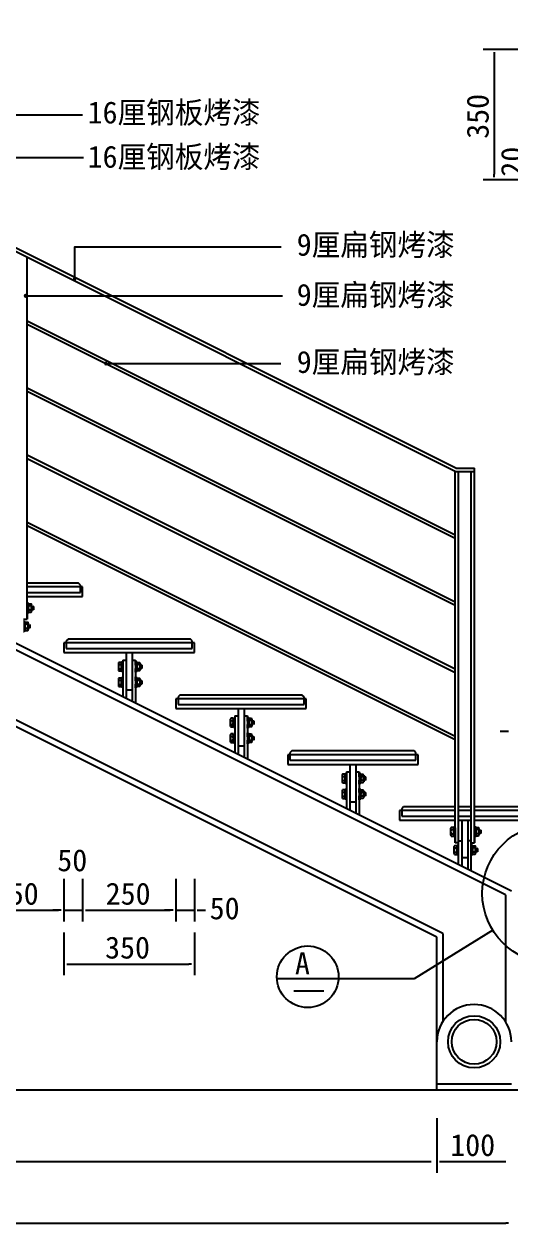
# Model space of a CAD drawing. Header units: metres. Extents: x 14945 to 17595, y 15171 to 18685.
# Drawn here: x 15991 to 16643, y 16934 to 18542 of the extents above; entities that cross this region are included whole.
import ezdxf

# ---------------------------------------------------------------- set-up
doc = ezdxf.new("R2010")
doc.units = ezdxf.units.M
for name, color, linetype in [('2', 2, 'Continuous'), ('3', 3, 'Continuous'), ('4', 4, 'Continuous'), ('7', 7, 'Continuous'), ('DIM', 3, 'Continuous'), ('TEXT', 3, 'Continuous')]:
    doc.layers.add(name, color=color, linetype=linetype)

# ---------------------------------------------------------------- blocks, each defined once
blk = doc.blocks.new('_DOT')
at = {"color": 0, "linetype": 'ByBlock'}
blk.add_line((-0.5, 0), (-1, 0), dxfattribs=at)
blk = doc.blocks.new('DOT')
at = {"color": 0, "linetype": 'ByBlock'}
blk.add_line((-0.35, 0), (-1, 0), dxfattribs=at)
blk.add_lwpolyline([(-0.17, 0, 1), (0.17, 0, 1)], format="xyb", close=True, dxfattribs=at)

msp = doc.modelspace()

# ---------------------------------------------------------------- linework, layer by layer
at = {"layer": '2'}
msp.add_line((17594.84, 17112.14), (15172.73, 17112.14), dxfattribs=at)
at = {"layer": '3'}
for p, q in [((16066.84, 17779.64), (16066.84, 17787.14)), ((15995.34, 17779.64), (16066.84, 17779.64)), ((15995.34, 17760.83), (15995.34, 17766.25)), ((15995.34, 17766.25), (15996.22, 17766.25)), ((15995.34, 17751.37), (15995.34, 17756.42)), ((15996.22, 17766.25), (15996.22, 17763.75)), ((15996.22, 17763.75), (15996.22, 17753.87)), ((15996.22, 17763.75), (15997.09, 17763.75)), ((15997.09, 17753.87), (15996.22, 17753.87)), ((15996.22, 17753.87), (15996.22, 17751.37)), ((15997.09, 17763.75), (15997.09, 17763.03)), ((15997.09, 17754.59), (15997.09, 17763.03)), ((15997.09, 17754.59), (15997.09, 17753.87)), ((16000.84, 17761.69), (15997.59, 17761.69)), ((16000.84, 17755.92), (15997.59, 17755.92)), ((15997.68, 17764.58), (16000.76, 17764.58)), ((16001.34, 17763.15), (16001.34, 17761.31)), ((16001.34, 17761.31), (16001.34, 17756.5)), ((16001.34, 17761.31), (16001.76, 17756.31)), ((16001.34, 17761.31), (16002.22, 17760.91)), ((16001.76, 17756.31), (16001.34, 17756.5)), ((16001.34, 17756.5), (16001.34, 17754.46)), ((16002.55, 17756.7), (16001.76, 17756.31)), ((16002.22, 17760.91), (16003.01, 17761.31)), ((16002.55, 17756.7), (16002.22, 17760.91)), ((16003.43, 17756.31), (16002.55, 17756.7)), ((16003.01, 17761.31), (16003.43, 17756.31)), ((16003.01, 17761.31), (16003.84, 17760.93)), ((16003.84, 17756.52), (16003.43, 17756.31)), ((16003.84, 17760.93), (16003.84, 17756.52)), ((15990.84, 17741.65), (15991.72, 17741.65)), ((15991.72, 17741.65), (15991.72, 17739.15)), ((15991.72, 17739.15), (15991.72, 17729.27)), ((15991.72, 17739.15), (15992.59, 17739.15)), ((15992.59, 17739.15), (15992.59, 17738.43)), ((15992.59, 17729.99), (15992.59, 17738.43)), ((15996.34, 17737.1), (15993.09, 17737.1)), ((15993.18, 17739.99), (15996.26, 17739.99)), ((15996.22, 17751.37), (15995.34, 17751.37)), ((15996.84, 17738.56), (15996.84, 17736.72)), ((16000.76, 17753.03), (15997.68, 17753.03)), ((15991.72, 17726.77), (15990.84, 17726.77)), ((15992.59, 17729.27), (15991.72, 17729.27)), ((15991.72, 17729.27), (15991.72, 17726.77)), ((15992.59, 17729.99), (15992.59, 17729.27)), ((15996.34, 17731.33), (15993.09, 17731.33)), ((15996.26, 17728.44), (15993.18, 17728.44)), ((15996.84, 17736.72), (15997.26, 17731.72)), ((15996.84, 17736.72), (15996.84, 17731.91)), ((15996.84, 17736.72), (15997.72, 17736.32)), ((15997.26, 17731.72), (15996.84, 17731.91)), ((15996.84, 17731.91), (15996.84, 17729.87)), ((15998.05, 17732.11), (15997.26, 17731.72)), ((15997.72, 17736.32), (15998.51, 17736.72)), ((15998.05, 17732.11), (15997.72, 17736.32)), ((15998.93, 17731.72), (15998.05, 17732.11)), ((15998.51, 17736.72), (15998.93, 17731.72)), ((15998.51, 17736.72), (15999.34, 17736.34)), ((15999.34, 17731.92), (15998.93, 17731.72)), ((15999.34, 17736.34), (15999.34, 17731.92)), ((16047.84, 17712.14), (16047.84, 17704.64)), ((16216.84, 17704.64), (16216.84, 17712.14)), ((16047.84, 17704.64), (16216.84, 17704.64)), ((16117.84, 17684.64), (16117.84, 17684.64)), ((16117.84, 17684.64), (16117.84, 17675.89)), ((16118.34, 17683.12), (16121.59, 17683.12)), ((16118.34, 17677.35), (16121.59, 17677.35)), ((16121.51, 17686.01), (16118.43, 17686.01)), ((16118.43, 17674.46), (16121.51, 17674.46)), ((16122.97, 17685.17), (16122.09, 17685.17)), ((16122.09, 17685.17), (16122.09, 17684.45)), ((16122.09, 17676.01), (16122.09, 17684.45)), ((16122.09, 17676.01), (16122.09, 17675.29)), ((16122.09, 17675.29), (16122.97, 17675.29)), ((16123.84, 17687.67), (16122.97, 17687.67)), ((16122.97, 17687.67), (16122.97, 17685.17)), ((16122.97, 17685.17), (16122.97, 17675.29)), ((16122.97, 17675.29), (16122.97, 17672.79)), ((16122.97, 17672.79), (16123.84, 17672.79)), ((16123.84, 17682.26), (16123.84, 17687.67)), ((16123.84, 17672.79), (16123.84, 17677.85)), ((16140.84, 17682.26), (16140.84, 17687.67)), ((16140.84, 17687.67), (16141.72, 17687.67)), ((16140.84, 17672.79), (16140.84, 17677.85)), ((16141.72, 17672.79), (16140.84, 17672.79)), ((16141.72, 17687.67), (16141.72, 17685.17)), ((16141.72, 17685.17), (16141.72, 17675.29)), ((16141.72, 17685.17), (16142.59, 17685.17)), ((16142.59, 17675.29), (16141.72, 17675.29)), ((16141.72, 17675.29), (16141.72, 17672.79)), ((16142.59, 17685.17), (16142.59, 17684.45)), ((16142.59, 17676.01), (16142.59, 17684.45)), ((16142.59, 17676.01), (16142.59, 17675.29)), ((16146.34, 17683.12), (16143.09, 17683.12)), ((16146.34, 17677.35), (16143.09, 17677.35)), ((16143.18, 17686.01), (16146.26, 17686.01)), ((16146.26, 17674.46), (16143.18, 17674.46)), ((16146.84, 17684.58), (16146.84, 17682.74)), ((16146.84, 17682.74), (16146.84, 17677.93)), ((16146.84, 17682.74), (16147.26, 17677.74)), ((16146.84, 17682.74), (16147.72, 17682.34)), ((16147.26, 17677.74), (16146.84, 17677.93)), ((16146.84, 17677.93), (16146.84, 17675.89)), ((16148.05, 17678.13), (16147.26, 17677.74)), ((16147.72, 17682.34), (16148.51, 17682.74)), ((16148.05, 17678.13), (16147.72, 17682.34)), ((16148.93, 17677.74), (16148.05, 17678.13)), ((16148.51, 17682.74), (16148.93, 17677.74)), ((16148.51, 17682.74), (16149.34, 17682.36)), ((16149.34, 17677.94), (16148.93, 17677.74)), ((16149.34, 17682.36), (16149.34, 17677.94)), ((16117.84, 17663.56), (16117.84, 17656.91)), ((16117.84, 17656.91), (16117.84, 17656.91)), ((16117.84, 17656.91), (16117.84, 17654.87)), ((16118.34, 17662.1), (16121.59, 17662.1)), ((16121.51, 17664.99), (16118.43, 17664.99)), ((16122.97, 17664.15), (16122.09, 17664.15)), ((16122.09, 17664.15), (16122.09, 17663.43)), ((16122.09, 17654.99), (16122.09, 17663.43)), ((16123.84, 17666.65), (16122.97, 17666.65)), ((16122.97, 17666.65), (16122.97, 17664.15)), ((16122.97, 17664.15), (16122.97, 17654.27)), ((16123.84, 17661.24), (16123.84, 17666.65)), ((16123.84, 17651.77), (16123.84, 17656.83)), ((16140.84, 17661.24), (16140.84, 17666.65)), ((16140.84, 17666.65), (16141.72, 17666.65)), ((16140.84, 17651.77), (16140.84, 17656.83)), ((16141.72, 17666.65), (16141.72, 17664.15)), ((16141.72, 17664.15), (16141.72, 17654.27)), ((16141.72, 17664.15), (16142.59, 17664.15)), ((16142.59, 17664.15), (16142.59, 17663.43)), ((16142.59, 17654.99), (16142.59, 17663.43)), ((16146.34, 17662.1), (16143.09, 17662.1)), ((16143.18, 17664.99), (16146.26, 17664.99)), ((16146.84, 17663.56), (16146.84, 17661.72)), ((16146.84, 17661.72), (16146.84, 17656.91)), ((16146.84, 17661.72), (16147.26, 17656.72)), ((16146.84, 17661.72), (16147.72, 17661.32)), ((16147.26, 17656.72), (16146.84, 17656.91)), ((16146.84, 17656.91), (16146.84, 17654.87)), ((16148.05, 17657.11), (16147.26, 17656.72)), ((16147.72, 17661.32), (16148.51, 17661.72)), ((16148.05, 17657.11), (16147.72, 17661.32)), ((16148.93, 17656.72), (16148.05, 17657.11)), ((16148.51, 17661.72), (16148.93, 17656.72)), ((16148.51, 17661.72), (16149.34, 17661.34)), ((16149.34, 17656.92), (16148.93, 17656.72)), ((16149.34, 17661.34), (16149.34, 17656.92)), ((16118.34, 17656.33), (16121.59, 17656.33)), ((16118.43, 17653.44), (16121.51, 17653.44)), ((16122.09, 17654.99), (16122.09, 17654.27)), ((16122.09, 17654.27), (16122.97, 17654.27)), ((16122.97, 17654.27), (16122.97, 17651.77)), ((16122.97, 17651.77), (16123.84, 17651.77)), ((16141.72, 17651.77), (16140.84, 17651.77)), ((16142.59, 17654.27), (16141.72, 17654.27)), ((16141.72, 17654.27), (16141.72, 17651.77)), ((16142.59, 17654.99), (16142.59, 17654.27)), ((16146.34, 17656.33), (16143.09, 17656.33)), ((16146.26, 17653.44), (16143.18, 17653.44)), ((16197.84, 17637.14), (16197.84, 17629.64)), ((16197.84, 17629.64), (16366.84, 17629.64)), ((16366.84, 17629.64), (16366.84, 17637.14)), ((16267.84, 17609.64), (16267.84, 17609.64)), ((16267.84, 17609.64), (16267.84, 17600.89)), ((16271.51, 17611.01), (16268.43, 17611.01)), ((16272.97, 17610.17), (16272.09, 17610.17)), ((16272.09, 17610.17), (16272.09, 17609.45)), ((16272.09, 17601.01), (16272.09, 17609.45)), ((16273.84, 17612.67), (16272.97, 17612.67)), ((16272.97, 17612.67), (16272.97, 17610.17)), ((16272.97, 17610.17), (16272.97, 17600.29)), ((16273.84, 17607.26), (16273.84, 17612.67)), ((16290.84, 17607.26), (16290.84, 17612.67)), ((16290.84, 17612.67), (16291.72, 17612.67)), ((16291.72, 17612.67), (16291.72, 17610.17)), ((16291.72, 17610.17), (16291.72, 17600.29)), ((16291.72, 17610.17), (16292.59, 17610.17)), ((16292.59, 17610.17), (16292.59, 17609.45)), ((16292.59, 17601.01), (16292.59, 17609.45)), ((16293.18, 17611.01), (16296.26, 17611.01)), ((16296.84, 17609.58), (16296.84, 17607.74)), ((16268.34, 17608.12), (16271.59, 17608.12)), ((16268.34, 17602.35), (16271.59, 17602.35)), ((16268.43, 17599.46), (16271.51, 17599.46)), ((16272.09, 17601.01), (16272.09, 17600.29)), ((16272.09, 17600.29), (16272.97, 17600.29)), ((16272.97, 17600.29), (16272.97, 17597.79)), ((16272.97, 17597.79), (16273.84, 17597.79)), ((16273.84, 17597.79), (16273.84, 17602.85)), ((16290.84, 17597.79), (16290.84, 17602.85)), ((16291.72, 17597.79), (16290.84, 17597.79)), ((16292.59, 17600.29), (16291.72, 17600.29)), ((16291.72, 17600.29), (16291.72, 17597.79)), ((16292.59, 17601.01), (16292.59, 17600.29)), ((16296.34, 17608.12), (16293.09, 17608.12)), ((16296.34, 17602.35), (16293.09, 17602.35)), ((16296.26, 17599.46), (16293.18, 17599.46)), ((16296.84, 17607.74), (16296.84, 17602.93)), ((16296.84, 17607.74), (16297.26, 17602.74)), ((16296.84, 17607.74), (16297.72, 17607.34)), ((16297.26, 17602.74), (16296.84, 17602.93)), ((16296.84, 17602.93), (16296.84, 17600.89)), ((16298.05, 17603.13), (16297.26, 17602.74)), ((16297.72, 17607.34), (16298.51, 17607.74)), ((16298.05, 17603.13), (16297.72, 17607.34)), ((16298.93, 17602.74), (16298.05, 17603.13)), ((16298.51, 17607.74), (16298.93, 17602.74)), ((16298.51, 17607.74), (16299.34, 17607.36)), ((16299.34, 17602.94), (16298.93, 17602.74)), ((16299.34, 17607.36), (16299.34, 17602.94)), ((16267.84, 17588.56), (16267.84, 17581.91)), ((16267.84, 17581.91), (16267.84, 17581.91)), ((16267.84, 17581.91), (16267.84, 17579.87)), ((16268.34, 17587.1), (16271.59, 17587.1)), ((16268.34, 17581.33), (16271.59, 17581.33)), ((16271.51, 17589.99), (16268.43, 17589.99)), ((16268.43, 17578.44), (16271.51, 17578.44)), ((16272.97, 17589.15), (16272.09, 17589.15)), ((16272.09, 17589.15), (16272.09, 17588.43)), ((16272.09, 17579.99), (16272.09, 17588.43)), ((16272.09, 17579.99), (16272.09, 17579.27)), ((16272.09, 17579.27), (16272.97, 17579.27)), ((16273.84, 17591.65), (16272.97, 17591.65)), ((16272.97, 17591.65), (16272.97, 17589.15)), ((16272.97, 17589.15), (16272.97, 17579.27)), ((16272.97, 17579.27), (16272.97, 17576.77)), ((16272.97, 17576.77), (16273.84, 17576.77)), ((16273.84, 17586.24), (16273.84, 17591.65)), ((16273.84, 17576.77), (16273.84, 17581.83)), ((16290.84, 17586.24), (16290.84, 17591.65)), ((16290.84, 17591.65), (16291.72, 17591.65)), ((16290.84, 17576.77), (16290.84, 17581.83)), ((16291.72, 17576.77), (16290.84, 17576.77)), ((16291.72, 17591.65), (16291.72, 17589.15)), ((16291.72, 17589.15), (16291.72, 17579.27)), ((16291.72, 17589.15), (16292.59, 17589.15)), ((16292.59, 17579.27), (16291.72, 17579.27)), ((16291.72, 17579.27), (16291.72, 17576.77)), ((16292.59, 17589.15), (16292.59, 17588.43)), ((16292.59, 17579.99), (16292.59, 17588.43)), ((16292.59, 17579.99), (16292.59, 17579.27)), ((16296.34, 17587.1), (16293.09, 17587.1)), ((16296.34, 17581.33), (16293.09, 17581.33)), ((16293.18, 17589.99), (16296.26, 17589.99)), ((16296.26, 17578.44), (16293.18, 17578.44)), ((16296.84, 17588.56), (16296.84, 17586.72)), ((16296.84, 17586.72), (16296.84, 17581.91)), ((16296.84, 17586.72), (16297.26, 17581.72)), ((16296.84, 17586.72), (16297.72, 17586.32)), ((16297.26, 17581.72), (16296.84, 17581.91)), ((16296.84, 17581.91), (16296.84, 17579.87)), ((16298.05, 17582.11), (16297.26, 17581.72)), ((16297.72, 17586.32), (16298.51, 17586.72)), ((16298.05, 17582.11), (16297.72, 17586.32)), ((16298.93, 17581.72), (16298.05, 17582.11)), ((16298.51, 17586.72), (16298.93, 17581.72)), ((16298.51, 17586.72), (16299.34, 17586.34)), ((16299.34, 17581.92), (16298.93, 17581.72)), ((16299.34, 17586.34), (16299.34, 17581.92)), ((16347.84, 17562.14), (16347.84, 17554.64)), ((16516.84, 17554.64), (16516.84, 17562.14)), ((16347.84, 17554.64), (16516.84, 17554.64)), ((16417.84, 17534.64), (16417.84, 17534.64)), ((16417.84, 17534.64), (16417.84, 17525.89)), ((16418.34, 17533.12), (16421.59, 17533.12)), ((16421.51, 17536.01), (16418.43, 17536.01)), ((16422.97, 17535.17), (16422.09, 17535.17)), ((16422.09, 17535.17), (16422.09, 17534.45)), ((16422.09, 17526.01), (16422.09, 17534.45)), ((16423.84, 17537.67), (16422.97, 17537.67)), ((16422.97, 17537.67), (16422.97, 17535.17)), ((16422.97, 17535.17), (16422.97, 17525.29)), ((16423.84, 17532.26), (16423.84, 17537.67)), ((16440.84, 17532.26), (16440.84, 17537.67)), ((16440.84, 17537.67), (16441.72, 17537.67)), ((16441.72, 17537.67), (16441.72, 17535.17)), ((16441.72, 17535.17), (16441.72, 17525.29)), ((16441.72, 17535.17), (16442.59, 17535.17)), ((16442.59, 17535.17), (16442.59, 17534.45)), ((16442.59, 17526.01), (16442.59, 17534.45)), ((16446.34, 17533.12), (16443.09, 17533.12)), ((16443.18, 17536.01), (16446.26, 17536.01)), ((16446.84, 17534.58), (16446.84, 17532.74)), ((16446.84, 17532.74), (16446.84, 17527.93)), ((16446.84, 17532.74), (16447.26, 17527.74)), ((16446.84, 17532.74), (16447.72, 17532.34)), ((16448.05, 17528.13), (16447.26, 17527.74)), ((16447.72, 17532.34), (16448.51, 17532.74)), ((16448.05, 17528.13), (16447.72, 17532.34)), ((16448.93, 17527.74), (16448.05, 17528.13)), ((16448.51, 17532.74), (16448.93, 17527.74)), ((16448.51, 17532.74), (16449.34, 17532.36)), ((16449.34, 17532.36), (16449.34, 17527.94)), ((16417.84, 17513.56), (16417.84, 17506.91)), ((16418.34, 17527.35), (16421.59, 17527.35)), ((16418.34, 17512.1), (16421.59, 17512.1)), ((16418.43, 17524.46), (16421.51, 17524.46)), ((16421.51, 17514.99), (16418.43, 17514.99)), ((16422.09, 17526.01), (16422.09, 17525.29)), ((16422.09, 17525.29), (16422.97, 17525.29)), ((16422.97, 17514.15), (16422.09, 17514.15)), ((16422.09, 17514.15), (16422.09, 17513.43)), ((16422.09, 17504.99), (16422.09, 17513.43)), ((16422.97, 17525.29), (16422.97, 17522.79)), ((16422.97, 17522.79), (16423.84, 17522.79)), ((16423.84, 17516.65), (16422.97, 17516.65)), ((16422.97, 17516.65), (16422.97, 17514.15)), ((16422.97, 17514.15), (16422.97, 17504.27)), ((16423.84, 17522.79), (16423.84, 17527.85)), ((16423.84, 17511.24), (16423.84, 17516.65)), ((16440.84, 17522.79), (16440.84, 17527.85)), ((16441.72, 17522.79), (16440.84, 17522.79)), ((16440.84, 17511.24), (16440.84, 17516.65)), ((16440.84, 17516.65), (16441.72, 17516.65)), ((16442.59, 17525.29), (16441.72, 17525.29)), ((16441.72, 17525.29), (16441.72, 17522.79)), ((16441.72, 17516.65), (16441.72, 17514.15)), ((16441.72, 17514.15), (16441.72, 17504.27)), ((16441.72, 17514.15), (16442.59, 17514.15)), ((16442.59, 17526.01), (16442.59, 17525.29)), ((16442.59, 17514.15), (16442.59, 17513.43)), ((16442.59, 17504.99), (16442.59, 17513.43)), ((16446.34, 17527.35), (16443.09, 17527.35)), ((16446.34, 17512.1), (16443.09, 17512.1)), ((16446.26, 17524.46), (16443.18, 17524.46)), ((16443.18, 17514.99), (16446.26, 17514.99)), ((16447.26, 17527.74), (16446.84, 17527.93)), ((16446.84, 17527.93), (16446.84, 17525.89)), ((16446.84, 17513.56), (16446.84, 17511.72)), ((16449.34, 17527.94), (16448.93, 17527.74)), ((16417.84, 17506.91), (16417.84, 17506.91)), ((16417.84, 17506.91), (16417.84, 17504.87)), ((16418.34, 17506.33), (16421.59, 17506.33)), ((16418.43, 17503.44), (16421.51, 17503.44)), ((16422.09, 17504.99), (16422.09, 17504.27)), ((16422.09, 17504.27), (16422.97, 17504.27)), ((16422.97, 17504.27), (16422.97, 17501.77)), ((16422.97, 17501.77), (16423.84, 17501.77)), ((16423.84, 17501.77), (16423.84, 17506.83)), ((16440.84, 17501.77), (16440.84, 17506.83)), ((16441.72, 17501.77), (16440.84, 17501.77)), ((16442.59, 17504.27), (16441.72, 17504.27)), ((16441.72, 17504.27), (16441.72, 17501.77)), ((16442.59, 17504.99), (16442.59, 17504.27)), ((16446.34, 17506.33), (16443.09, 17506.33)), ((16446.26, 17503.44), (16443.18, 17503.44)), ((16446.84, 17511.72), (16446.84, 17506.91)), ((16446.84, 17511.72), (16447.26, 17506.72)), ((16446.84, 17511.72), (16447.72, 17511.32)), ((16447.26, 17506.72), (16446.84, 17506.91)), ((16446.84, 17506.91), (16446.84, 17504.87)), ((16448.05, 17507.11), (16447.26, 17506.72)), ((16447.72, 17511.32), (16448.51, 17511.72)), ((16448.05, 17507.11), (16447.72, 17511.32)), ((16448.93, 17506.72), (16448.05, 17507.11)), ((16448.51, 17511.72), (16448.93, 17506.72)), ((16448.51, 17511.72), (16449.34, 17511.34)), ((16449.34, 17506.92), (16448.93, 17506.72)), ((16449.34, 17511.34), (16449.34, 17506.92)), ((16497.84, 17487.14), (16497.84, 17479.64)), ((16497.84, 17479.64), (16569.34, 17479.64)), ((16567.01, 17464.58), (16563.93, 17464.58)), ((16568.47, 17463.75), (16567.59, 17463.75)), ((16567.59, 17463.75), (16567.59, 17463.03)), ((16569.34, 17466.25), (16568.47, 17466.25)), ((16568.47, 17466.25), (16568.47, 17463.75)), ((16568.47, 17463.75), (16568.47, 17453.87)), ((16569.34, 17460.83), (16569.34, 17466.25)), ((16573.84, 17479.64), (16590.84, 17479.64)), ((16595.34, 17479.64), (16666.84, 17479.64)), ((16595.34, 17460.83), (16595.34, 17466.25)), ((16595.34, 17466.25), (16596.22, 17466.25)), ((16596.22, 17466.25), (16596.22, 17463.75)), ((16596.22, 17463.75), (16596.22, 17453.87)), ((16596.22, 17463.75), (16597.09, 17463.75)), ((16597.09, 17463.75), (16597.09, 17463.03)), ((16597.68, 17464.58), (16600.76, 17464.58)), ((16563.34, 17463.21), (16563.34, 17463.21)), ((16563.34, 17463.21), (16563.34, 17454.46)), ((16563.84, 17461.69), (16567.09, 17461.69)), ((16563.84, 17455.92), (16567.09, 17455.92)), ((16563.93, 17453.03), (16567.01, 17453.03)), ((16567.59, 17454.59), (16567.59, 17463.03)), ((16567.59, 17454.59), (16567.59, 17453.87)), ((16567.59, 17453.87), (16568.47, 17453.87)), ((16568.47, 17453.87), (16568.47, 17451.37)), ((16568.47, 17451.37), (16569.34, 17451.37)), ((16569.34, 17451.37), (16569.34, 17456.42)), ((16595.34, 17451.37), (16595.34, 17456.42)), ((16596.22, 17451.37), (16595.34, 17451.37)), ((16597.09, 17453.87), (16596.22, 17453.87)), ((16596.22, 17453.87), (16596.22, 17451.37)), ((16597.09, 17454.59), (16597.09, 17463.03)), ((16597.09, 17454.59), (16597.09, 17453.87)), ((16600.84, 17461.69), (16597.59, 17461.69)), ((16600.84, 17455.92), (16597.59, 17455.92)), ((16600.76, 17453.03), (16597.68, 17453.03)), ((16601.34, 17463.15), (16601.34, 17461.31)), ((16601.34, 17461.31), (16601.34, 17456.5)), ((16601.34, 17461.31), (16601.76, 17456.31)), ((16601.34, 17461.31), (16602.22, 17460.91)), ((16601.76, 17456.31), (16601.34, 17456.5)), ((16601.34, 17456.5), (16601.34, 17454.46)), ((16602.55, 17456.7), (16601.76, 17456.31)), ((16602.22, 17460.91), (16603.01, 17461.31)), ((16602.55, 17456.7), (16602.22, 17460.91)), ((16603.43, 17456.31), (16602.55, 17456.7)), ((16603.01, 17461.31), (16603.43, 17456.31)), ((16603.01, 17461.31), (16603.84, 17460.93)), ((16603.84, 17456.52), (16603.43, 17456.31)), ((16603.84, 17460.93), (16603.84, 17456.52)), ((16567.84, 17438.56), (16567.84, 17431.91)), ((16567.84, 17431.91), (16567.84, 17431.91)), ((16567.84, 17431.91), (16567.84, 17429.87)), ((16568.34, 17437.1), (16571.59, 17437.1)), ((16571.51, 17439.99), (16568.43, 17439.99)), ((16572.97, 17439.15), (16572.09, 17439.15)), ((16572.09, 17439.15), (16572.09, 17438.43)), ((16572.09, 17429.99), (16572.09, 17438.43)), ((16573.84, 17441.65), (16572.97, 17441.65)), ((16572.97, 17441.65), (16572.97, 17439.15)), ((16572.97, 17439.15), (16572.97, 17429.27)), ((16573.84, 17436.24), (16573.84, 17441.65)), ((16573.84, 17426.77), (16573.84, 17431.83)), ((16590.84, 17436.24), (16590.84, 17441.65)), ((16590.84, 17441.65), (16591.72, 17441.65)), ((16590.84, 17426.77), (16590.84, 17431.83)), ((16591.72, 17441.65), (16591.72, 17439.15)), ((16591.72, 17439.15), (16591.72, 17429.27)), ((16591.72, 17439.15), (16592.59, 17439.15)), ((16592.59, 17439.15), (16592.59, 17438.43)), ((16592.59, 17429.99), (16592.59, 17438.43)), ((16596.34, 17437.1), (16593.09, 17437.1)), ((16593.18, 17439.99), (16596.26, 17439.99)), ((16596.84, 17438.56), (16596.84, 17436.72)), ((16596.84, 17436.72), (16597.26, 17431.72)), ((16596.84, 17436.72), (16596.84, 17431.91)), ((16596.84, 17436.72), (16597.72, 17436.32)), ((16597.26, 17431.72), (16596.84, 17431.91)), ((16596.84, 17431.91), (16596.84, 17429.87)), ((16598.05, 17432.11), (16597.26, 17431.72)), ((16597.72, 17436.32), (16598.51, 17436.72)), ((16598.05, 17432.11), (16597.72, 17436.32)), ((16598.93, 17431.72), (16598.05, 17432.11)), ((16598.51, 17436.72), (16598.93, 17431.72)), ((16598.51, 17436.72), (16599.34, 17436.34)), ((16599.34, 17431.92), (16598.93, 17431.72)), ((16599.34, 17436.34), (16599.34, 17431.92)), ((16568.34, 17431.33), (16571.59, 17431.33)), ((16568.43, 17428.44), (16571.51, 17428.44)), ((16572.09, 17429.99), (16572.09, 17429.27)), ((16572.09, 17429.27), (16572.97, 17429.27)), ((16572.97, 17429.27), (16572.97, 17426.77)), ((16572.97, 17426.77), (16573.84, 17426.77)), ((16591.72, 17426.77), (16590.84, 17426.77)), ((16592.59, 17429.27), (16591.72, 17429.27)), ((16591.72, 17429.27), (16591.72, 17426.77)), ((16592.59, 17429.99), (16592.59, 17429.27)), ((16596.34, 17431.33), (16593.09, 17431.33)), ((16596.26, 17428.44), (16593.18, 17428.44)), ((16353.09, 17245.3), (16393.35, 17245.3))]:
    msp.add_line(p, q, dxfattribs=at)
msp.add_circle((16594.84, 17177.14), 30, dxfattribs=at)
for centre, radius, start, end in [((15999.23, 17763.11), 2.14, 136.63, 182.21), ((16000.57, 17763.57), 3.52, 188.88, 212.23), ((15998.79, 17754.71), 1.7, 134.7, 184.18), ((16005.68, 17758.81), 8.58, 160.35, 199.65), ((15999.32, 17754.53), 2.22, 178.67, 222.49), ((15999.37, 17763.18), 1.97, 359.19, 45.25), ((15999.56, 17754.36), 1.79, 312.26, 3.28), ((15992.76, 17758.81), 8.58, 340.35, 19.65), ((15997.87, 17763.57), 3.52, 327.77, 351.12), ((15999.65, 17754.71), 1.7, 355.82, 45.3), ((15994.73, 17738.52), 2.14, 136.63, 182.21), ((15996.07, 17738.98), 3.52, 188.88, 212.23), ((16001.18, 17734.21), 8.58, 160.35, 199.65), ((15994.87, 17738.59), 1.97, 359.19, 45.25), ((15988.26, 17734.22), 8.58, 340.35, 19.65), ((15993.37, 17738.98), 3.52, 327.77, 351.12), ((15994.29, 17730.12), 1.7, 134.7, 184.18), ((15994.82, 17729.94), 2.22, 178.67, 222.49), ((15995.06, 17729.77), 1.79, 312.26, 3.28), ((15995.15, 17730.12), 1.7, 355.82, 45.3), ((16119.81, 17684.61), 1.97, 134.75, 179.13), ((16121.32, 17685), 3.52, 188.88, 212.23), ((16119.54, 17676.14), 1.7, 134.7, 184.18), ((16119.63, 17675.79), 1.79, 176.72, 227.74), ((16126.43, 17680.24), 8.58, 160.35, 199.65), ((16119.95, 17684.54), 2.14, 357.79, 43.37), ((16119.87, 17675.96), 2.22, 317.51, 1.33), ((16113.51, 17680.23), 8.58, 340.35, 19.65), ((16118.62, 17685), 3.52, 327.77, 351.12), ((16120.4, 17676.14), 1.7, 355.82, 45.3), ((16144.73, 17684.54), 2.14, 136.63, 182.21), ((16146.07, 17685), 3.52, 188.88, 212.23), ((16144.29, 17676.14), 1.7, 134.7, 184.18), ((16151.18, 17680.23), 8.58, 160.35, 199.65), ((16144.82, 17675.96), 2.22, 178.67, 222.49), ((16144.87, 17684.61), 1.97, 359.19, 45.25), ((16145.06, 17675.79), 1.79, 312.26, 3.28), ((16138.26, 17680.24), 8.58, 340.35, 19.65), ((16143.37, 17685), 3.52, 327.77, 351.12), ((16145.15, 17676.14), 1.7, 355.82, 45.3), ((16119.81, 17663.59), 1.97, 134.75, 180.81), ((16121.32, 17663.98), 3.52, 188.88, 212.23), ((16126.43, 17659.22), 8.58, 160.35, 199.65), ((16119.95, 17663.52), 2.14, 357.79, 43.37), ((16113.51, 17659.21), 8.58, 340.35, 19.65), ((16118.62, 17663.98), 3.52, 327.77, 351.12), ((16144.73, 17663.52), 2.14, 136.63, 182.21), ((16146.07, 17663.98), 3.52, 188.88, 212.23), ((16151.18, 17659.21), 8.58, 160.35, 199.65), ((16144.87, 17663.59), 1.97, 359.19, 45.25), ((16138.26, 17659.22), 8.58, 340.35, 19.65), ((16143.37, 17663.98), 3.52, 327.77, 351.12), ((16119.54, 17655.12), 1.7, 134.7, 184.18), ((16119.63, 17654.77), 1.79, 176.72, 227.74), ((16119.87, 17654.94), 2.22, 317.51, 1.33), ((16120.4, 17655.12), 1.7, 355.82, 45.3), ((16144.29, 17655.12), 1.7, 134.7, 184.18), ((16144.82, 17654.94), 2.22, 178.67, 222.49), ((16145.06, 17654.77), 1.79, 312.26, 3.28), ((16145.15, 17655.12), 1.7, 355.82, 45.3), ((16269.81, 17609.61), 1.97, 134.75, 179.13), ((16271.32, 17610), 3.52, 188.88, 212.23), ((16269.95, 17609.54), 2.14, 357.79, 43.37), ((16268.62, 17610), 3.52, 327.77, 351.12), ((16294.73, 17609.54), 2.14, 136.63, 182.21), ((16296.07, 17610), 3.52, 188.88, 212.23), ((16294.87, 17609.61), 1.97, 359.19, 45.25), ((16293.37, 17610), 3.52, 327.77, 351.12), ((16269.54, 17601.14), 1.7, 134.7, 184.18), ((16269.63, 17600.79), 1.79, 176.72, 227.74), ((16276.43, 17605.24), 8.58, 160.35, 199.65), ((16269.87, 17600.96), 2.22, 317.51, 1.33), ((16263.51, 17605.23), 8.58, 340.35, 19.65), ((16270.4, 17601.14), 1.7, 355.82, 45.3), ((16294.29, 17601.14), 1.7, 134.7, 184.18), ((16301.18, 17605.23), 8.58, 160.35, 199.65), ((16294.82, 17600.96), 2.22, 178.67, 222.49), ((16295.06, 17600.79), 1.79, 312.26, 3.28), ((16288.26, 17605.24), 8.58, 340.35, 19.65), ((16295.15, 17601.14), 1.7, 355.82, 45.3), ((16269.81, 17588.59), 1.97, 134.75, 180.81), ((16271.32, 17588.98), 3.52, 188.88, 212.23), ((16269.54, 17580.12), 1.7, 134.7, 184.18), ((16269.63, 17579.77), 1.79, 176.72, 227.74), ((16276.43, 17584.22), 8.58, 160.35, 199.65), ((16269.95, 17588.52), 2.14, 357.79, 43.37), ((16269.87, 17579.94), 2.22, 317.51, 1.33), ((16263.51, 17584.21), 8.58, 340.35, 19.65), ((16268.62, 17588.98), 3.52, 327.77, 351.12), ((16270.4, 17580.12), 1.7, 355.82, 45.3), ((16294.73, 17588.52), 2.14, 136.63, 182.21), ((16296.07, 17588.98), 3.52, 188.88, 212.23), ((16294.29, 17580.12), 1.7, 134.7, 184.18), ((16301.18, 17584.21), 8.58, 160.35, 199.65), ((16294.82, 17579.94), 2.22, 178.67, 222.49), ((16294.87, 17588.59), 1.97, 359.19, 45.25), ((16295.06, 17579.77), 1.79, 312.26, 3.28), ((16288.26, 17584.22), 8.58, 340.35, 19.65), ((16293.37, 17588.98), 3.52, 327.77, 351.12), ((16295.15, 17580.12), 1.7, 355.82, 45.3), ((16419.81, 17534.61), 1.97, 134.75, 179.13), ((16421.32, 17535), 3.52, 188.88, 212.23), ((16426.43, 17530.24), 8.58, 160.35, 199.65), ((16419.95, 17534.54), 2.14, 357.79, 43.37), ((16413.51, 17530.23), 8.58, 340.35, 19.65), ((16418.62, 17535), 3.52, 327.77, 351.12), ((16444.73, 17534.54), 2.14, 136.63, 182.21), ((16446.07, 17535), 3.52, 188.88, 212.23), ((16451.18, 17530.23), 8.58, 160.35, 199.65), ((16444.87, 17534.61), 1.97, 359.19, 45.25), ((16438.26, 17530.24), 8.58, 340.35, 19.65), ((16443.37, 17535), 3.52, 327.77, 351.12), ((16419.54, 17526.14), 1.7, 134.7, 184.18), ((16419.63, 17525.79), 1.79, 176.72, 227.74), ((16419.81, 17513.59), 1.97, 134.75, 180.81), ((16421.32, 17513.98), 3.52, 188.88, 212.23), ((16426.43, 17509.22), 8.58, 160.35, 199.65), ((16419.87, 17525.96), 2.22, 317.51, 1.33), ((16419.95, 17513.52), 2.14, 357.79, 43.37), ((16413.51, 17509.21), 8.58, 340.35, 19.65), ((16420.4, 17526.14), 1.7, 355.82, 45.3), ((16418.62, 17513.98), 3.52, 327.77, 351.12), ((16444.29, 17526.14), 1.7, 134.7, 184.18), ((16444.73, 17513.52), 2.14, 136.63, 182.21), ((16446.07, 17513.98), 3.52, 188.88, 212.23), ((16444.82, 17525.96), 2.22, 178.67, 222.49), ((16451.18, 17509.21), 8.58, 160.35, 199.65), ((16445.06, 17525.79), 1.79, 312.26, 3.28), ((16444.87, 17513.59), 1.97, 359.19, 45.25), ((16438.26, 17509.22), 8.58, 340.35, 19.65), ((16445.15, 17526.14), 1.7, 355.82, 45.3), ((16443.37, 17513.98), 3.52, 327.77, 351.12), ((16419.54, 17505.12), 1.7, 134.7, 184.18), ((16419.63, 17504.77), 1.79, 176.72, 227.74), ((16419.87, 17504.94), 2.22, 317.51, 1.33), ((16420.4, 17505.12), 1.7, 355.82, 45.3), ((16444.29, 17505.12), 1.7, 134.7, 184.18), ((16444.82, 17504.94), 2.22, 178.67, 222.49), ((16445.06, 17504.77), 1.79, 312.26, 3.28), ((16445.15, 17505.12), 1.7, 355.82, 45.3), ((16565.31, 17463.18), 1.97, 134.75, 179.13), ((16565.45, 17463.11), 2.14, 357.79, 43.37), ((16599.23, 17463.11), 2.14, 136.63, 182.21), ((16599.37, 17463.18), 1.97, 359.19, 45.25), ((16566.82, 17463.57), 3.52, 188.88, 212.23), ((16565.04, 17454.71), 1.7, 134.7, 184.18), ((16565.13, 17454.36), 1.79, 176.72, 227.74), ((16571.93, 17458.81), 8.58, 160.35, 199.65), ((16565.37, 17454.53), 2.22, 317.51, 1.33), ((16559.01, 17458.81), 8.58, 340.35, 19.65), ((16564.12, 17463.57), 3.52, 327.77, 351.12), ((16565.9, 17454.71), 1.7, 355.82, 45.3), ((16600.57, 17463.57), 3.52, 188.88, 212.23), ((16598.79, 17454.71), 1.7, 134.7, 184.18), ((16605.68, 17458.81), 8.58, 160.35, 199.65), ((16599.32, 17454.53), 2.22, 178.67, 222.49), ((16599.56, 17454.36), 1.79, 312.26, 3.28), ((16592.76, 17458.81), 8.58, 340.35, 19.65), ((16597.87, 17463.57), 3.52, 327.77, 351.12), ((16599.65, 17454.71), 1.7, 355.82, 45.3), ((16569.81, 17438.59), 1.97, 134.75, 180.81), ((16571.32, 17438.98), 3.52, 188.88, 212.23), ((16576.43, 17434.22), 8.58, 160.35, 199.65), ((16569.95, 17438.52), 2.14, 357.79, 43.37), ((16563.51, 17434.21), 8.58, 340.35, 19.65), ((16568.62, 17438.98), 3.52, 327.77, 351.12), ((16594.73, 17438.52), 2.14, 136.63, 182.21), ((16596.07, 17438.98), 3.52, 188.88, 212.23), ((16601.18, 17434.21), 8.58, 160.35, 199.65), ((16594.87, 17438.59), 1.97, 359.19, 45.25), ((16588.26, 17434.22), 8.58, 340.35, 19.65), ((16593.37, 17438.98), 3.52, 327.77, 351.12), ((16569.54, 17430.12), 1.7, 134.7, 184.18), ((16569.63, 17429.77), 1.79, 176.72, 227.74), ((16569.87, 17429.94), 2.22, 317.51, 1.33), ((16570.4, 17430.12), 1.7, 355.82, 45.3), ((16594.29, 17430.12), 1.7, 134.7, 184.18), ((16594.82, 17429.94), 2.22, 178.67, 222.49), ((16595.06, 17429.77), 1.79, 312.26, 3.28), ((16595.15, 17430.12), 1.7, 355.82, 45.3)]:
    msp.add_arc(centre, radius, start, end, dxfattribs=at)
at = {"layer": '4'}
for p, q in [((16644.84, 17379.14), (15378.84, 18012.14)), ((16544.84, 17317.33), (15355.24, 17912.14)), ((16544.84, 17112.14), (16544.84, 17317.33))]:
    msp.add_line(p, q, dxfattribs=at)
msp.add_arc((16594.84, 17177.14), 50, 0, 180, dxfattribs=at)
at = {"layer": '7'}
for p, q in [((16570.41, 17946.64), (15379.41, 18542.14)), ((16569.34, 17942.14), (15378.34, 18537.64)), ((15995.34, 17744.14), (15995.34, 18229.14)), ((16569.34, 17856.64), (15995.34, 18143.64)), ((16569.34, 17852.14), (15995.34, 18139.14)), ((16569.34, 17766.64), (15995.34, 18053.64)), ((16569.34, 17762.14), (15995.34, 18049.14)), ((16636.84, 17374.19), (15376.95, 18004.14)), ((16569.34, 17676.64), (15995.34, 17963.64)), ((16569.34, 17672.14), (15995.34, 17959.14)), ((16570.41, 17946.64), (16595.34, 17946.64)), ((16595.34, 17444.14), (16595.34, 17946.64)), ((16569.34, 17444.14), (16569.34, 17942.14)), ((16569.34, 17942.14), (16573.84, 17942.14)), ((16569.34, 17942.14), (16595.34, 17942.14)), ((16573.84, 17414.64), (16573.84, 17942.14)), ((16590.84, 17406.14), (16590.84, 17942.14)), ((16590.84, 17942.14), (16595.34, 17942.14)), ((16552.84, 17322.28), (15357.13, 17920.14)), ((16569.34, 17586.64), (15995.34, 17873.64)), ((16569.34, 17582.14), (15995.34, 17869.14)), ((16064.34, 17792.14), (15995.34, 17792.14)), ((16069.84, 17787.14), (15995.34, 17787.14)), ((16066.84, 17789.64), (16064.34, 17792.14)), ((16066.84, 17787.14), (16066.84, 17789.64)), ((16069.84, 17774.14), (16069.84, 17787.14)), ((15995.34, 17774.14), (16069.84, 17774.14)), ((15995.34, 17764.14), (15995.34, 17744.14)), ((15990.84, 17744.14), (15995.34, 17744.14)), ((16044.84, 17712.14), (16044.84, 17699.14)), ((16219.84, 17712.14), (16044.84, 17712.14)), ((16050.34, 17717.14), (16047.84, 17714.64)), ((16047.84, 17714.64), (16047.84, 17712.14)), ((16214.34, 17717.14), (16050.34, 17717.14)), ((16216.84, 17714.64), (16214.34, 17717.14)), ((16216.84, 17712.14), (16216.84, 17714.64)), ((16219.84, 17699.14), (16219.84, 17712.14)), ((16044.84, 17699.14), (16219.84, 17699.14)), ((16123.84, 17689.14), (16123.84, 17639.64)), ((16123.84, 17689.14), (16128.34, 17689.14)), ((16128.34, 17699.14), (16128.34, 17637.39)), ((16136.34, 17699.14), (16136.34, 17633.39)), ((16136.34, 17689.14), (16140.84, 17689.14)), ((16140.84, 17689.14), (16140.84, 17631.14)), ((16128.34, 17649.14), (16136.34, 17649.14)), ((16200.34, 17642.14), (16197.84, 17639.64)), ((16364.34, 17642.14), (16200.34, 17642.14)), ((16366.84, 17639.64), (16364.34, 17642.14)), ((16194.84, 17637.14), (16194.84, 17624.14)), ((16369.84, 17637.14), (16194.84, 17637.14)), ((16197.84, 17639.64), (16197.84, 17637.14)), ((16366.84, 17637.14), (16366.84, 17639.64)), ((16369.84, 17624.14), (16369.84, 17637.14)), ((16194.84, 17624.14), (16369.84, 17624.14)), ((16273.84, 17614.14), (16273.84, 17564.64)), ((16273.84, 17614.14), (16278.34, 17614.14)), ((16278.34, 17624.14), (16278.34, 17562.39)), ((16286.34, 17624.14), (16286.34, 17558.39)), ((16286.34, 17614.14), (16290.84, 17614.14)), ((16290.84, 17614.14), (16290.84, 17556.14)), ((16278.34, 17574.14), (16286.34, 17574.14)), ((16344.84, 17562.14), (16344.84, 17549.14)), ((16519.84, 17562.14), (16344.84, 17562.14)), ((16350.34, 17567.14), (16347.84, 17564.64)), ((16347.84, 17564.64), (16347.84, 17562.14)), ((16514.34, 17567.14), (16350.34, 17567.14)), ((16516.84, 17564.64), (16514.34, 17567.14)), ((16516.84, 17562.14), (16516.84, 17564.64)), ((16519.84, 17549.14), (16519.84, 17562.14)), ((16344.84, 17549.14), (16519.84, 17549.14)), ((16428.34, 17549.14), (16428.34, 17487.39)), ((16436.34, 17549.14), (16436.34, 17483.39)), ((16423.84, 17539.14), (16423.84, 17489.64)), ((16423.84, 17539.14), (16428.34, 17539.14)), ((16436.34, 17539.14), (16440.84, 17539.14)), ((16440.84, 17539.14), (16440.84, 17481.14)), ((16428.34, 17499.14), (16436.34, 17499.14)), ((16569.34, 17487.14), (16494.84, 17487.14)), ((16494.84, 17487.14), (16494.84, 17474.14)), ((16500.34, 17492.14), (16497.84, 17489.64)), ((16497.84, 17489.64), (16497.84, 17487.14)), ((16569.34, 17492.14), (16500.34, 17492.14)), ((16590.84, 17492.14), (16573.84, 17492.14)), ((16590.84, 17487.14), (16573.84, 17487.14)), ((16664.34, 17492.14), (16595.34, 17492.14)), ((16669.84, 17487.14), (16595.34, 17487.14)), ((16494.84, 17474.14), (16569.34, 17474.14)), ((16569.34, 17464.14), (16569.34, 17444.14)), ((16573.84, 17474.14), (16590.84, 17474.14)), ((16578.34, 17474.14), (16578.34, 17412.39)), ((16586.34, 17474.14), (16586.34, 17408.39)), ((16595.34, 17474.14), (16669.84, 17474.14)), ((16595.34, 17464.14), (16595.34, 17444.14)), ((16573.84, 17444.14), (16569.34, 17444.14)), ((16573.84, 17446.64), (16578.34, 17446.64)), ((16590.84, 17446.64), (16586.34, 17446.64)), ((16590.84, 17444.14), (16595.34, 17444.14)), ((16578.34, 17424.14), (16586.34, 17424.14)), ((16636.84, 17374.19), (16636.84, 17204.27)), ((16552.84, 17322.28), (16552.84, 17204.27)), ((16644.84, 17120.14), (16544.84, 17120.14))]:
    msp.add_line(p, q, dxfattribs=at)
msp.add_circle((16594.84, 17177.14), 35, dxfattribs=at)
at = {"layer": 'DIM'}
for p, q in [((16656.56, 18508), (16606.84, 18508)), ((16621.84, 18500.5), (16621.84, 18340.5)), ((16656.56, 18333), (16606.84, 18333)), ((16637.34, 17593.29), (16629.84, 17593.29)), ((16044.84, 17395.7), (16044.84, 17338.52)), ((16069.84, 17395.7), (16069.84, 17338.52)), ((16194.84, 17395.7), (16194.84, 17338.52)), ((16219.84, 17395.7), (16219.84, 17338.52)), ((15927.34, 17353.52), (16037.34, 17353.52)), ((16037.34, 17353.52), (16029.84, 17353.52)), ((16044.84, 17353.52), (16069.84, 17353.52)), ((16044.84, 17353.52), (16069.84, 17353.52)), ((16077.34, 17353.52), (16187.34, 17353.52)), ((16077.34, 17353.52), (16084.84, 17353.52)), ((16187.34, 17353.52), (16179.84, 17353.52)), ((16194.84, 17353.52), (16219.84, 17353.52)), ((16194.84, 17353.52), (16219.84, 17353.52)), ((16227.34, 17353.52), (16234.84, 17353.52)), ((16044.84, 17323.52), (16044.84, 17266.27)), ((16219.84, 17323.52), (16219.84, 17266.27)), ((16052.34, 17281.27), (16212.34, 17281.27)), ((16544.84, 17074.9), (16544.84, 17001.4)), ((16544.84, 17074.9), (16544.84, 17001.4)), ((15352.34, 17016.4), (16537.34, 17016.4)), ((16552.34, 17016.4), (16637.34, 17016.4)), ((15237.34, 16934.07), (16637.34, 16934.07))]:
    msp.add_line(p, q, dxfattribs=at)
at = {"layer": 'TEXT'}
for p, q in [((16619.76, 17326.85), (16514.48, 17261.72)), ((16514.48, 17261.72), (16330.58, 17261.72))]:
    msp.add_line(p, q, dxfattribs=at)
for points in [[(15862.46, 17777.02), (15862.46, 18420.49), (16069.68, 18420.49)], [(15939.94, 17685.25), (15939.94, 18363.14), (16071.04, 18363.14)], [(16059.61, 18208.3), (16059.61, 18243.13), (16336.29, 18243.13)], [(16000.61, 18177.56), (16337.89, 18177.56)], [(16108.41, 18086.73), (16335.78, 18086.73)]]:
    msp.add_lwpolyline(points, dxfattribs=at)
for centre, radius in [((16699.1, 17375.94), 93.3), ((16371.7, 17264.29), 41.3)]:
    msp.add_circle(centre, radius, dxfattribs=at)

# ---------------------------------------------------------------- block references
at = {"layer": 'DIM', "xscale": 7.5, "yscale": 7.5, "zscale": 7.5}
for p, rotation in [((16621.84, 18508), 90), ((16621.84, 18333), 270), ((16069.84, 17353.52), 180), ((16219.84, 17353.52), 180), ((16044.84, 17281.27), 180), ((16544.84, 17016.4), 180)]:
    msp.add_blockref('_DOT', p, dxfattribs=dict(at, rotation=rotation))
for p in [(16644.84, 17593.29), (16044.84, 17353.52), (16194.84, 17353.52), (16219.84, 17281.27), (16644.84, 16934.07)]:
    msp.add_blockref('_DOT', p, dxfattribs=at)
at = {"layer": 'TEXT', "xscale": 7.5, "yscale": 7.5, "zscale": 7.5}
for p, rotation in [((16059.61, 18200.8), 270), ((15993.11, 18177.56), 180), ((16100.91, 18086.73), 180)]:
    msp.add_blockref('DOT', p, dxfattribs=dict(at, rotation=rotation))

# ---------------------------------------------------------------- texts
at = {"layer": '3'}
for s, p in [('350', (16614.34, 18388.15)), ('20', (16660.31, 18337.34))]:
    msp.add_text(s, height=29.5, rotation=90, dxfattribs=at).set_placement(p)
for s, p in [('50', (16035.94, 17405.87)), ('250', (15950.8, 17361.02)), ('250', (16100.8, 17361.02)), ('50', (16240.2, 17341.44)), ('350', (16099.99, 17288.77)), ('100', (16562.82, 17023.9))]:
    msp.add_text(s, height=29.5, dxfattribs=at).set_placement(p)
at = {"layer": 'TEXT'}
for s, p in [('16厘钢板烤漆', (16076.56, 18408.73)), ('16厘钢板烤漆', (16076.56, 18349.36)), ('9厘扁钢烤漆', (16356.95, 18231.37)), ('9厘扁钢烤漆', (16356.95, 18164.15)), ('9厘扁钢烤漆', (16356.95, 18074.17)), ('A ', (16354.62, 17267.42))]:
    msp.add_text(s, height=29.5, dxfattribs=at).set_placement(p)

doc.saveas('drawing.dxf')
